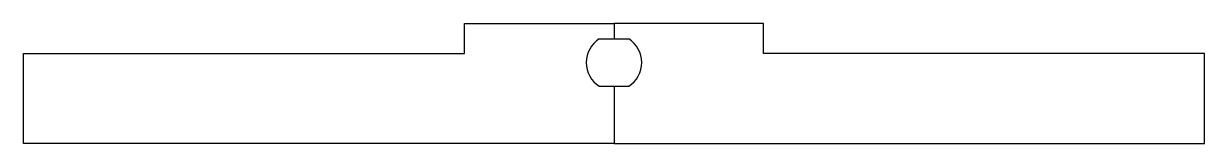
# Model space of a CAD drawing. Header units: millimetres. Extents: x 100 to 494, y 190 to 230.
import ezdxf

# ---------------------------------------------------------------- set-up
doc = ezdxf.new("R2010")
doc.units = ezdxf.units.MM
doc.layers.add('View', color=7, linetype='CONTINUOUS')

msp = doc.modelspace()

# ---------------------------------------------------------------- linework, layer by layer
at = {"layer": 'View'}
for p, q in [((247, 220), (247, 230)), ((247, 230), (297, 230)), ((297, 230), (297, 224.9)), ((347, 230), (297, 230)), ((347, 220), (347, 230)), ((292.093, 224.9), (297, 224.9)), ((297, 224.9), (301.907, 224.9)), ((99.5, 190), (99.5, 220)), ((99.5, 220), (247, 220)), ((494.5, 220), (347, 220)), ((494.5, 190), (494.5, 220)), ((292.093, 209.1), (297, 209.1)), ((297, 209.1), (297, 190)), ((297, 209.1), (301.907, 209.1)), ((297, 190), (99.5, 190)), ((297, 190), (494.5, 190))]:
    msp.add_line(p, q, dxfattribs=at)
for start, end in [(121.847, -121.847), (-58.1532, 58.1532)]:
    msp.add_arc((297, 217), 9.3, start, end, dxfattribs=at)

doc.saveas('drawing.dxf')
